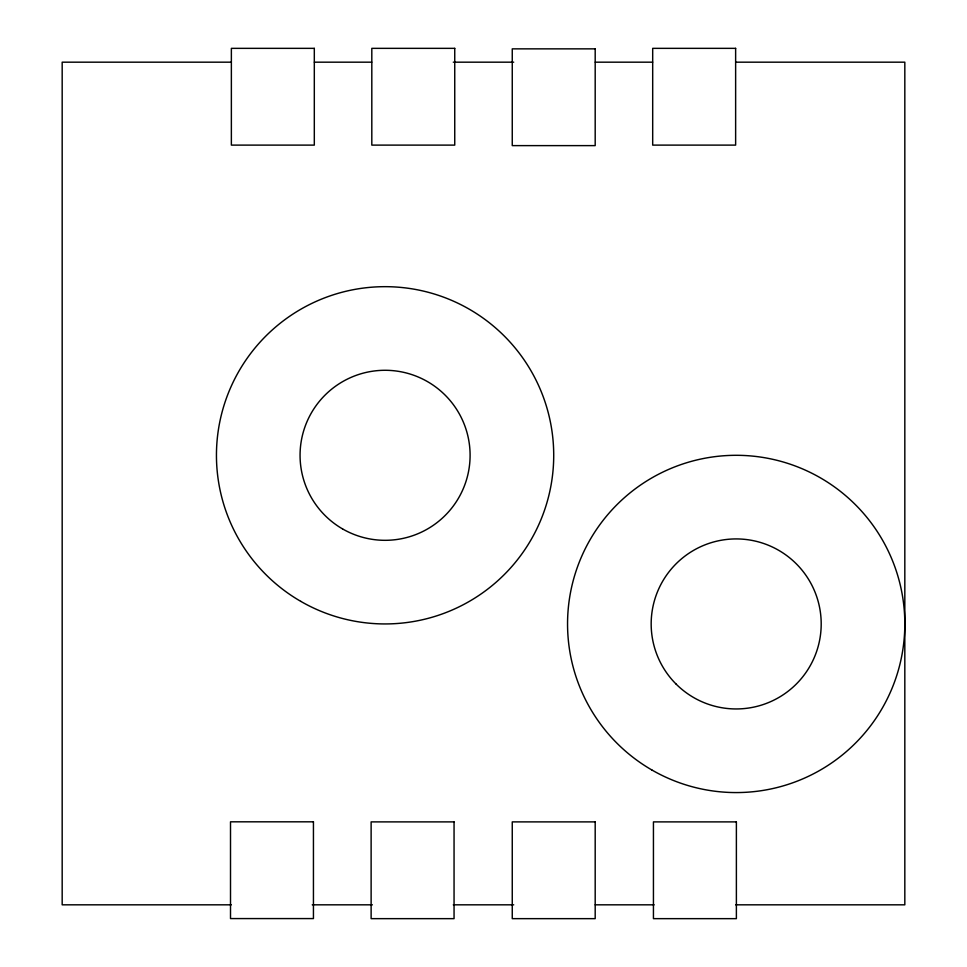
<?xml version="1.0" encoding="UTF-8"?>
<svg xmlns="http://www.w3.org/2000/svg" width="967" height="967" viewBox="0 0 967 967"><rect width="100%" height="100%" fill="white"/><g stroke="black" fill="none" stroke-linecap="round" stroke-linejoin="round"><path stroke-width="1.45" d="M231.306 62.178L62.178 62.178L62.178 904.822L231.306 904.822M314.36 62.178L371.751 62.178M453.293 62.178L513.707 62.178M595.249 62.178L652.64 62.178M735.694 62.178L904.822 62.178L904.822 904.822L735.657 904.822M312.232 904.822L372.38 904.822M453.293 904.822L513.707 904.822M595.188 904.822L654.139 904.822M314.311 48.35L231.367 48.35L231.367 145.11L314.311 145.11L314.311 48.35M454.744 48.35L371.812 48.35L371.812 145.11L454.744 145.11L454.744 48.35M735.633 48.35L652.689 48.35L652.689 145.11L735.633 145.11L735.633 48.35M595.188 48.858L512.256 48.858L512.256 145.618L595.188 145.618L595.188 48.858M313.441 821.817L230.509 821.817L230.509 918.577L313.441 918.577L313.441 821.817M454.055 821.89L371.123 821.89L371.123 918.65L454.055 918.65L454.055 821.89M595.188 821.89L512.256 821.89L512.256 918.65L595.188 918.65L595.188 821.89M736.383 821.89L653.438 821.89L653.438 918.65L736.383 918.65L736.383 821.89M651.867 769.986A168.645 168.645 0 0 0 904.822 623.945A168.645 168.645 0 0 0 651.867 477.891A168.645 168.645 0 0 0 651.867 769.986M300.761 601.353A168.645 168.645 0 0 0 553.716 455.3A168.645 168.645 0 0 0 300.761 309.259A168.645 168.645 0 0 0 300.761 601.353M342.572 528.925A85.011 85.011 0 0 0 470.095 455.3A85.011 85.011 0 0 0 342.572 381.675A85.011 85.011 0 0 0 342.572 528.925M676.078 684.056A85.011 85.011 0 0 0 818.3 645.944A85.011 85.011 0 0 0 714.178 541.822A85.011 85.011 0 0 0 676.078 684.056"/></g></svg>
